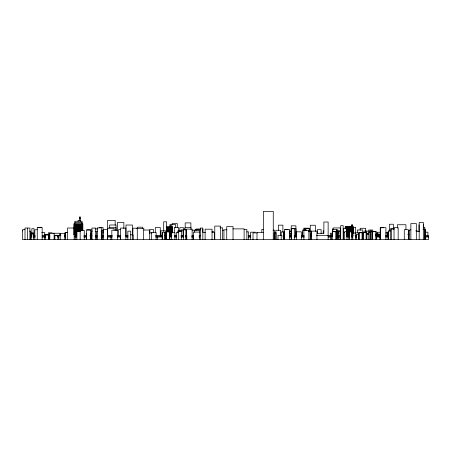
<?xml version="1.0" encoding="UTF-8"?>
<svg xmlns="http://www.w3.org/2000/svg" width="451" height="451" viewBox="0 0 451 451"><rect width="100%" height="100%" fill="white"/><g stroke="black" fill="none" stroke-linecap="round" stroke-linejoin="round"><path stroke-width="0.68" d="M79.861 217.145L79.692 218.532M79.923 217.653L79.788 218.532M74.86 222.456L82.043 222.456M73.981 224.513L82.804 224.513M73.981 225.376L82.804 225.376M73.981 226.239L82.804 226.239M73.981 227.101L82.804 227.101M37.754 227.304L41.87 227.304M353.685 227.343L355.676 227.343L355.676 232.812M423.506 227.327L424.825 227.327L424.825 239.656M99.096 227.462L103.059 227.462L103.059 230.85M108.849 227.462L115.963 227.462L115.963 230.173M383.818 227.727L380.227 227.727L380.272 239.656M219.992 227.845L222.659 227.845L222.659 239.656M73.981 227.964L82.804 227.964M166.836 227.969L172.243 227.969M345.703 228.093L352.992 228.093M136.67 228.505L143.841 228.505L143.841 229.897M166.836 228.747L172.243 228.747M291.797 228.758L295.991 228.758L295.991 236.251M352.992 228.798L345.703 228.798L345.703 227.383L352.992 227.383L352.992 233.049L352.084 233.049M394.281 228.764L390.312 228.764L390.312 239.656M73.981 228.826L82.804 228.826M95.127 228.905L97.625 228.905M232.885 228.877L244.121 228.877L244.121 239.656M200.768 228.99L195.988 228.99L195.988 230.32M394.129 229.029L391.333 229.029L391.333 239.656M422.948 229.136L424.989 229.136L424.989 239.656M244.087 229.446L246.866 229.446L246.866 239.656M263.767 229.441L261.839 229.441L261.839 232.164M166.836 229.531L172.243 229.531M284.976 229.503L288.003 229.503M346.616 229.508L352.992 229.508M25.002 229.593L22.55 229.593L22.55 239.656L428.45 239.656L428.45 235.788L424.943 235.788M120.676 229.638L118.579 229.638L118.579 236.318M37.264 229.756L34.812 229.756L34.812 239.656M73.981 229.689L82.804 229.689M195.114 229.847L200.582 229.847M223.555 229.813L226.954 229.813M183.907 229.863L181.167 229.863L181.167 231.267M185.276 229.863L186.646 229.863L186.646 236.161M410.968 229.886L409.615 229.886L409.615 239.656M87.195 230.004L92.359 230.004M273.126 230.106L274.388 230.106L274.388 239.656M306.736 230.072L302.514 230.072L302.514 236.234M117.469 230.19L111.831 230.19L111.831 239.656M192.036 230.207L199.427 230.185L199.432 239.656M346.616 230.219L352.992 230.219M388.734 230.173L390.092 230.173M166.836 230.309L172.243 230.309M222.619 230.303L223.944 230.303L223.944 239.656M409.756 230.438L408.657 230.438L408.657 239.656M73.981 230.551L82.804 230.551L82.804 223.645L73.981 223.645L73.981 234.858M101.368 230.703L103.341 230.703M340.877 230.856L338.165 230.856L338.165 233.562M415.754 230.873L417.344 230.816M346.616 230.923L352.992 230.923M101.075 231.07L103.059 231.07L103.059 233.049M166.836 231.087L172.243 231.087M308.67 231.166L316.952 231.081L316.952 239.656M390.267 231.098L388.249 231.098L388.249 239.656M29.507 231.188L30.707 231.188L30.707 239.656M289.271 231.188L291.357 231.188M308.76 231.205L310.119 231.205L310.119 239.656M80.363 231.357L76.85 231.357L76.85 239.656M95.127 231.307L97.625 231.307M291.453 231.312L289.548 231.312L289.548 234.092M416.245 231.352L419.362 231.352M73.981 231.414L80.599 231.414M211.947 231.628L213.83 231.628M346.616 231.634L352.992 231.634M373.789 231.634L376.354 231.634L376.354 239.656M92.478 231.707L91.277 231.707L91.277 236.347M371.314 231.729L375.779 231.713L375.779 239.656M333.588 231.775L336.39 231.775L336.39 236.369M172.243 231.87L166.836 231.87L166.836 227.191L172.243 227.191L172.243 232.648L169.542 232.648M246.658 231.887L248.676 231.887L248.676 239.656M349.356 231.938L351.853 231.938L351.853 239.656M199.432 232.085L193.479 232.085L193.479 239.656M283.375 232.085L284.604 232.085M362.824 232.04L366.392 232.04L366.392 233.426M255.413 232.18L250.53 232.18L250.53 239.656M425.372 232.197L427.909 232.197L427.909 236.268M73.981 232.276L76.738 232.276M368.946 232.22L370.525 232.22M380.435 232.271L377.312 232.271L377.38 235.991M205.402 232.35L202.815 232.35L202.815 228.99M346.616 232.338L349.35 232.338M352.084 232.338L352.992 232.338M67.774 232.423L65.04 232.423L65.04 236.369M211.987 232.434L214.653 232.434L214.653 239.656M263.666 232.468L256.997 232.468L256.997 239.656M385.932 232.485L388.007 232.485L388.007 236.397M41.616 232.524L44.734 232.524L44.734 236.414M67.791 232.553L65.372 232.553L65.372 239.656M343.391 232.575L344.598 232.575M359.723 232.513L361.758 232.513M52.169 232.778L48.319 232.778L48.319 234.841M149.36 232.925L152.06 232.925M257.465 232.902L253 232.902L253 239.656M275.961 232.874L274.129 232.874L274.129 239.656M355.05 232.874L359.035 232.874M363.382 232.919L362.097 232.919L362.097 239.656M346.616 233.049L349.35 233.049M73.981 233.139L76.738 233.139M337.489 233.071L338.729 233.071M53.038 233.24L59.927 233.24L59.927 235.163M317.109 233.314L323.869 233.314L323.869 222.01L328.136 222.01L328.136 239.656M169.542 233.426L170.895 233.426M289.39 233.466L290.794 233.466L290.794 236.217M346.616 233.753L349.35 233.753M352.084 233.753L352.992 233.753M367.695 233.877L368.805 233.877M385.802 233.945L387.883 233.945L387.883 235.85M73.981 233.996L76.738 233.996M375.903 234.058L379.02 234.058L379.02 236.155M31.13 234.131L33.583 234.131M169.542 234.159L170.895 234.159M375.88 234.278L378.879 234.278L378.879 235.991L375.88 235.991M407.693 234.272L409.046 234.272M346.616 234.464L349.35 234.464M352.084 234.464L352.992 234.464M73.964 234.638L75.204 234.638L75.204 239.656M375.88 234.621L378.879 234.621M130.446 234.819L133.039 234.819L133.039 239.656M76.738 234.858L75.086 234.858L75.086 224.513M169.542 234.898L170.895 234.898M375.88 234.965L378.879 234.965M59.199 235.112L60.49 235.112M346.616 235.168L349.35 235.168M352.084 235.168L352.992 235.168M60.902 235.292L58.799 235.292L58.799 239.656M281.43 235.304L277.991 235.304L277.991 239.656M375.88 235.304L378.879 235.304M311.027 235.478L311.562 235.478M316.501 235.478L328.136 235.478M75.396 235.523L76.687 235.523M375.88 235.647L378.879 235.647M57.937 235.726L54.864 235.726L54.864 239.656M30.256 235.788L31.655 235.788M33.058 235.788L35.161 235.788M42.163 235.788L45.669 235.788M48.415 235.788L49.875 235.788M57.435 235.788L58.98 235.788M64.589 235.788L65.812 235.788M75.368 235.788L76.755 235.788M83.942 235.788L86.705 235.788M89.941 235.788L92.043 235.788M95.55 235.788L97.061 235.788M101.154 235.788L103.273 235.788M107.417 235.788L112.361 235.788M117.04 235.788L120.744 235.788M125.553 235.788L127.983 235.788M155.494 235.788L162.569 235.788M164.626 235.788L166.628 235.788M169.204 235.788L171.921 235.788M174.514 235.788L176.459 235.788M180.975 235.788L183.563 235.788M185.496 235.788L186.787 235.788L186.787 239.656M192.081 235.788L193.468 235.788L193.4 239.656M199.083 235.788L200.661 235.788M248.383 235.788L250.587 235.788M283.053 235.788L284.463 235.788M289.333 235.788L291.605 235.788M294.204 235.788L296.296 235.788M301.307 235.788L304.087 235.788M328.136 235.788L332.353 235.788M336.429 235.788L340.578 235.788M346.402 235.788L349.215 235.788M351.323 235.788L352.97 235.788M355.016 235.788L356.707 235.788M375.993 235.788L380.03 235.788L380.03 239.656M385.639 235.788L388.768 235.788M349.35 235.879L346.616 235.879L346.616 227.383M352.992 235.879L352.084 235.879L352.084 227.383M30.256 236.11L31.655 236.11M33.058 236.11L35.161 236.11M42.163 236.11L45.669 236.11M48.471 236.11L49.875 236.11M57.581 236.11L58.98 236.11M64.589 236.11L65.812 236.11M74.821 236.11L76.822 236.11M83.942 236.11L86.705 236.11M90.155 236.11L91.536 236.11M95.68 236.11L97.061 236.11M101.204 236.11L103.273 236.11M107.417 236.11L112.124 236.11M117.299 236.11L120.614 236.11L120.614 239.656M125.942 236.11L127.983 236.11M155.702 236.11L162.54 236.11M165.275 236.11L165.968 236.11M169.531 236.11L171.363 236.11M174.52 236.11L176.459 236.11M180.975 236.11L183.557 236.11M185.496 236.11L186.787 236.11M191.63 236.11L193.4 236.11M199.083 236.11L199.77 236.11M248.495 236.11L250.587 236.11M282.952 236.11L284.231 236.11M289.593 236.11L291.605 236.11M294.283 236.11L296.296 236.11M301.307 236.11L304.087 236.11M328.136 236.11L332.353 236.11M336.564 236.11L338.673 236.11M346.402 236.11L349.215 236.11M351.323 236.11L352.671 236.11M355.36 236.11L356.707 236.11M376.54 236.11L380.03 236.11M385.639 236.11L388.446 236.11M424.943 236.11L428.45 236.11M351.323 236.955L352.654 236.955M355.309 236.955L356.673 236.955M30.256 237.04L31.655 237.04M33.058 237.04L35.161 237.04M42.163 237.04L45.669 237.04M48.471 237.04L49.875 237.04M57.581 237.04L58.98 237.04M64.589 237.04L65.812 237.04M74.821 237.04L76.822 237.04M83.942 237.04L86.705 237.04M90.155 237.04L91.536 237.04M95.68 237.04L97.061 237.04M101.204 237.04L103.273 237.04M107.417 237.04L112.124 237.04M117.299 237.04L120.614 237.04M125.942 237.04L127.983 237.04M155.702 237.04L162.54 237.04M165.275 237.04L165.968 237.04M169.531 237.04L171.363 237.04M174.52 237.04L176.459 237.04M180.975 237.04L183.557 237.04M185.496 237.04L186.787 237.04M191.63 237.04L193.4 237.04M199.083 237.04L199.77 237.04M248.495 237.04L250.587 237.04M282.952 237.04L284.231 237.04M289.593 237.04L291.605 237.04M294.283 237.04L296.296 237.04M301.307 237.04L304.335 237.04M328.136 237.04L330.211 237.04M336.429 237.04L340.578 237.04M346.796 237.04L348.871 237.04M376.54 237.046L380.03 237.046M385.639 237.046L388.446 237.046M424.943 237.046L428.45 237.046M166.836 239.306L172.243 239.306M425.27 229.531L425.27 239.656M423.478 224.739L423.478 227.451M423.314 239.656L423.314 222.36L419.188 222.36L419.188 239.656M418.996 224.739L418.996 231.515M416.324 239.656L416.324 223.549L410.867 223.549L410.867 239.656M408.324 239.656L408.324 229.7L404.282 229.7L404.282 239.656M405.934 229.491L405.934 224.745L397.427 224.745L397.427 228.133M398.165 239.656L398.165 227.592L394.027 227.592L394.027 239.656M393.34 229.142L393.34 224.237L389.427 224.237L389.427 230.546M388.108 231.786L388.108 239.656M385.915 239.656L385.915 227.67L380.509 227.67L380.509 239.656M380.492 232.135L380.492 239.656M380.187 233.19L380.187 239.656M379.714 235.788L379.714 236.11M378.744 234.278L378.744 235.991M378.609 234.278L378.609 235.991M378.474 234.278L378.474 235.991M378.338 234.278L378.338 235.991M378.197 234.278L378.197 235.991M378.062 234.278L378.062 235.991M377.927 234.278L377.927 235.991M377.791 234.278L377.791 235.991M377.656 234.278L377.656 235.991M377.515 234.278L377.515 235.991M377.245 234.278L377.245 235.991M377.109 234.278L377.109 235.991M376.974 234.278L376.974 235.991M376.839 234.278L376.839 236.206M376.698 234.278L376.698 235.991M376.562 234.278L376.562 235.991M376.54 235.788L376.54 239.656M376.427 234.278L376.427 235.991M376.157 234.278L376.157 235.991M376.016 234.278L376.016 235.991M372.78 232.085L372.78 230.021L368.788 230.021L368.788 231.397M372.543 231.729L372.543 239.656M372.419 231.713L372.419 239.656M371.748 239.656L371.748 230.799L370.384 230.799L370.384 239.656M369.927 239.656L369.927 232.333L368.591 232.333L368.591 234.334M369.837 232.445L369.837 231.132L365.795 231.132L365.795 232.445M368.777 239.656L368.777 234.137L366.872 234.137L366.872 239.656M368.072 234.509L368.072 233.223L366.702 233.223L366.702 239.656M366.624 233.252L366.624 239.656M366.088 239.656L366.088 232.372L363.168 232.372L363.168 239.656M365.874 232.654L365.874 230.551L365.062 230.551L365.062 232.654M365.705 230.968L365.705 228.291L360.197 228.291L360.197 230.298M363.061 233.144L363.061 239.656M362.796 232.739L362.796 229.976L357.401 229.976L357.401 232.739M362.283 239.656L362.283 232.755L358.923 232.755L358.923 239.656M359.126 232.992L359.126 239.656M358.692 233.291L358.692 239.656M358.415 239.656L358.415 234.345L356.313 234.345L356.313 239.656M355.405 239.656L355.405 233.054L352.795 233.054L352.795 239.656M353.516 233.511L353.516 226.678L345.184 226.678L345.184 228.73M352.8 226.678L352.8 225.957L351.267 225.957L351.267 226.678M352.068 225.957L352.068 224.378L351.876 225.957M351.171 227.383L351.171 231.634M350.731 226.678L350.731 226.368L345.979 226.368L345.979 226.678M350.258 227.383L350.258 231.634M349.35 227.383L349.356 239.656M348.854 233.257L348.871 239.656M348.437 227.383L348.437 235.879M347.524 227.383L347.524 235.879M346.988 239.656L346.988 231.504L344.711 231.504L344.711 239.656M346.813 230.929L346.813 236.301M346.441 231.786L346.441 228.713L343.414 228.713L343.414 230.083M343.499 229.739L343.499 239.656M343.143 239.656L343.143 225.641L340.719 225.641L340.719 239.656M340.466 229.739L340.466 239.656M340.263 231.386L340.263 227.941L333.097 227.941L333.097 230.01M340.093 239.656L340.093 231.634L338.763 231.634L338.763 239.656M337.867 239.656L337.867 229.847L337.004 229.847L337.004 239.656M336.869 233.071L336.869 236.363M336.711 236.228L336.711 229.373L332.505 229.373L332.505 236.228M336.277 233.043L336.277 239.656M335.809 239.656L335.809 231.634L332.218 231.634L332.218 239.656M332.872 228.719L332.872 230.089M331.355 239.656L331.355 233.252L330.335 233.252L330.335 239.656M323.237 230.613L323.237 233.392M321.106 233.657L321.106 229.66L317.453 229.66L317.453 233.657M315.339 231.419L315.339 225.241L310.26 225.241L310.26 231.419M311.275 231.166L311.275 236.392M311.184 231.081L311.184 239.656M311.027 233.314L311.027 239.656M309.606 231.932L309.606 228.42L304.763 228.42L304.763 230.529M309.228 231.577L309.228 228.206L303.822 228.183L303.822 230.207M308.856 239.656L308.856 230.292L303.889 230.292L303.889 239.656M305.66 228.206L305.66 230.23M302.615 232.011L302.615 236.183M301.307 239.656L301.307 231.82L296.296 231.82L296.296 239.656M296.183 231.278L296.183 236.166M295.912 236.2L295.912 225.827L291.239 225.827L291.239 236.2M294.317 239.656L294.317 228.477L291.137 228.477L291.137 239.656M291.346 236.64L291.346 239.656M289.441 239.656L289.441 229.379L284.57 229.379L284.57 239.656M284.288 235.788L284.288 236.11M284.237 231.927L284.231 239.656M283.978 234.864L283.978 239.656M283.696 232.209L283.696 236.273M283.369 239.656L283.369 231.932L281.198 231.932L281.198 239.656M282.878 232.056L282.878 225.145L278.34 225.145L278.34 230.675M280.511 235.642L280.511 230.286L275.826 230.286L275.826 239.656M276.097 232.767L276.097 239.656M273.261 239.656L273.261 211.339L263.457 211.339L263.457 239.656M233.037 239.656L233.037 226.644L226.74 226.644L226.74 239.656M220.629 239.656L220.629 226.098L214.777 226.098L214.777 239.656M212.032 239.656L212.032 229.204L205.115 229.204L205.115 239.656M202.843 239.656L202.843 228.026L200.357 228.026L200.357 239.656M194.528 230.185L194.539 232.231M192.143 239.656L192.143 229.108L186.562 229.108L186.562 239.656M191.015 229.565L191.015 227.546L185.034 227.546L185.034 229.565M190.886 227.789L190.886 222.901L185.186 222.901L185.186 227.789M186.15 235.788L186.15 236.11M185.84 239.656L185.84 229.367L183.371 229.367L183.371 239.656M184.369 228.589L184.369 229.976M183.518 230.517L183.518 227.704L179.831 227.704L179.831 231.216M183.078 236.251L183.078 230.805L177.869 230.805L177.869 232.846M181.392 239.656L181.392 231.47L178.145 231.47L178.145 232.834M178.714 239.656L178.714 232.496L176.307 232.496L176.307 239.656M178.449 231.459L178.449 227.366L174.374 227.366L174.374 232.829M177.26 227.716L177.26 223.504L172.169 223.504L172.169 224.908M175.608 227.287L175.608 224.536L169.931 224.536L169.931 227.287M174.903 239.656L174.903 232.705L171.346 232.705L171.346 239.656M172.632 232.879L172.632 226.768L166.453 226.768L166.453 236.268M171.904 226.768L171.904 225.737L170.241 225.737L170.241 226.768M170.895 227.191L170.895 235.631L169.542 235.631L169.542 227.191M169.739 232.755L169.739 239.656M169.57 239.656L169.57 231.729L166.334 231.729L166.334 239.656M168.189 227.191L168.189 231.87M166.628 236.228L166.628 221.824L163.696 221.824L163.696 231.425M165.996 235.788L165.996 236.11M165.968 235.788L165.968 239.656M165.511 236.245L165.511 230.788L160.883 230.788L160.883 236.245M165.015 239.656L165.015 232.226L162.546 232.226L162.546 239.656M164.891 232.536L164.891 239.656M162.151 232.536L162.151 239.656M160.274 236.296L160.274 227.552L155.307 227.552L155.307 232.259M157.529 236.11L157.529 239.656M156.119 239.656L156.119 232.451L151.671 232.451L151.671 239.656M153.543 232.271L153.543 229.587L149.833 229.587L149.833 232.941M149.709 239.656L149.709 230.038L143.497 230.038L143.497 239.656M142.753 228.505L142.753 227.191L137.465 227.191L137.465 228.505M137.279 239.656L137.279 228.178L132.882 228.178L132.882 239.656M132.47 235.478L132.47 225.026L125.987 225.026L125.987 236.172M130.717 239.656L130.717 231.149L127.847 231.149L127.847 239.656M125.88 239.656L125.88 228.071L120.547 228.071L120.547 239.656M123.856 228.663L123.856 222.478L117.418 222.478L117.469 239.656M116.037 230.585L116.037 224.998L109.7 224.998L109.7 227.794M115.18 225.162L115.18 220.336L107.603 220.336L107.603 236.206M114.058 230.331L114.058 228.336L107.682 228.336L107.682 236.324M110.867 235.788L110.867 239.656M110.264 235.788L110.264 236.11M107.468 239.656L107.468 229.531L103.189 229.531L103.189 239.656M107.389 232.49L107.389 239.656M102.789 232.49L102.789 239.656M101.565 232.073L101.565 239.656M101.323 239.656L101.323 227.89L97.298 227.89L97.298 239.656M96.683 232.073L96.683 239.656M95.713 239.656L95.742 228.059L91.891 228.059L91.891 239.656M91.756 233.342L91.756 239.656M90.425 239.656L90.425 229.83L86.372 229.83L86.372 239.656M90.335 233.562L90.335 239.656M86.293 233.562L86.293 239.656M84.252 239.656L84.252 230.393L80.165 230.393L80.165 239.656M82.251 224.513L82.251 230.551M82.043 223.645L82.043 221.266L74.86 221.266L74.86 223.645M81.704 224.513L81.704 230.551M81.152 224.513L81.152 230.551M80.729 221.266L80.729 220.505L78.079 220.505L78.079 221.266M80.599 224.513L80.599 230.551M80.312 220.505L80.312 218.532L79.506 218.532L79.506 220.505M80.047 224.513L80.047 231.414M79.923 218.532L80.002 216.705L79.861 218.532M79.494 224.513L79.494 231.414M78.948 224.513L78.948 231.414M78.395 224.513L78.395 231.414M77.843 224.513L77.843 231.414M77.29 224.513L77.29 231.414M76.738 224.513L76.738 235.721M76.191 224.513L76.191 235.721M75.638 224.513L75.638 235.721M74.533 224.513L74.533 234.858M74.178 239.656L74.178 228.014L67.549 228.014L67.549 239.656M64.848 239.656L64.848 233.336L60.282 233.336L60.282 239.656M57.937 239.656L57.937 235.292L54.374 235.292L54.374 239.656M54.114 239.656L54.114 233.353L49.757 233.353L49.757 239.656M49.655 233.545L49.655 239.656M48.815 235.839L48.815 239.656L48.855 235.027L45.032 235.027L45.021 239.656M48.499 239.656L48.499 234.34L44.948 234.34L44.948 239.656M42.163 239.656L42.163 227.71L37.264 227.71L37.264 239.656M34 236.228L34 228.685L31.852 228.685L31.852 232.801M33.583 239.656L33.583 232.936L31.13 232.936L31.13 239.656M33.205 234.131L33.205 233.319L31.542 233.319L31.542 234.131M29.907 239.656L29.907 228.043L25.002 228.043L25.002 239.656M27.455 228.043L27.455 239.656M22.759 230.303L22.759 230.997"/></g></svg>
